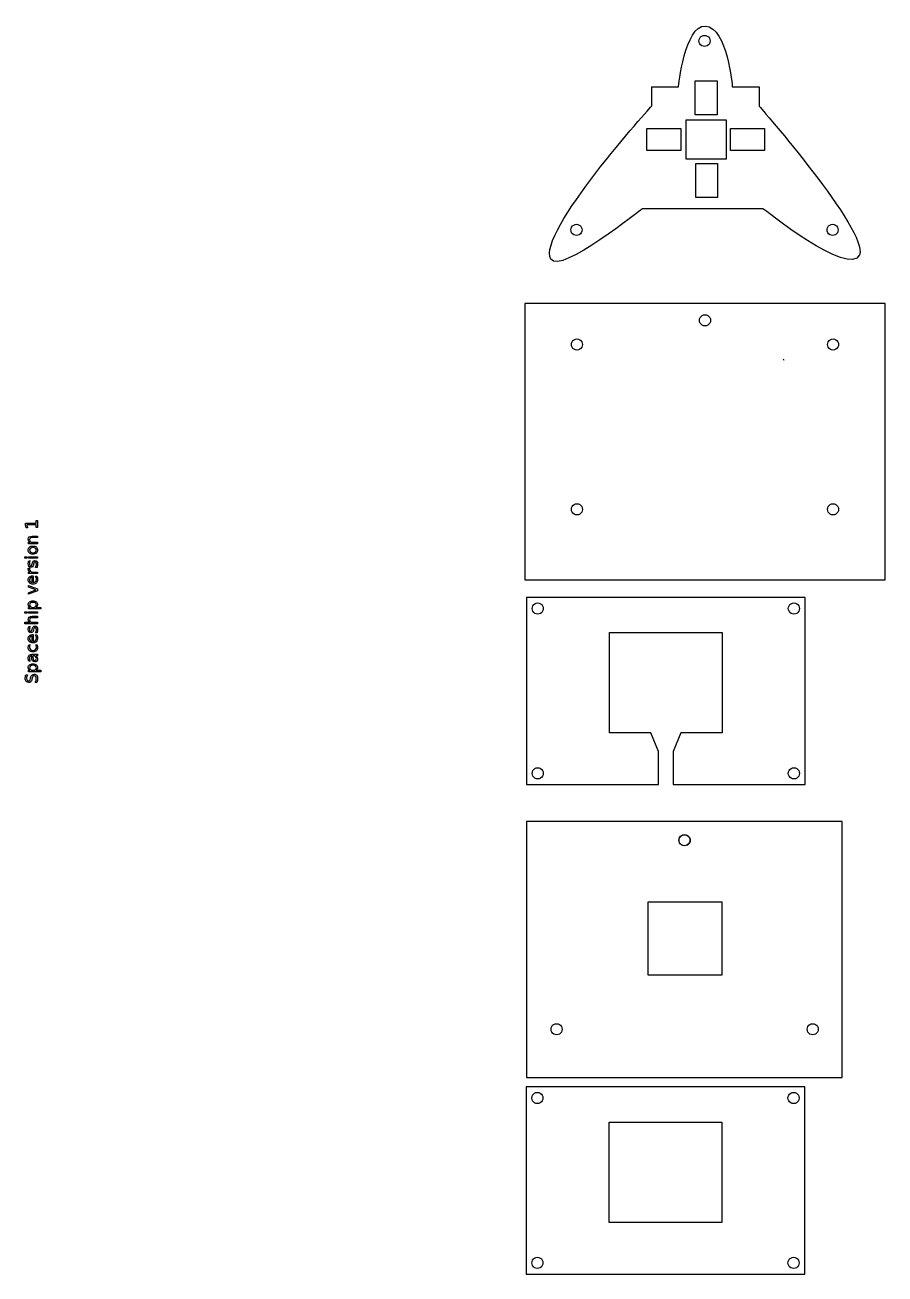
# Model space of a CAD drawing. Extents: x -35 to 218, y 6 to 101.
# Drawn here: x -35.3 to 30.1, y 6.3 to 101.3 of the extents above; entities that cross this region are included whole.
import ezdxf

# ---------------------------------------------------------------- set-up
doc = ezdxf.new("R2010")
doc.units = 0
doc.layers.get('0').update_dxf_attribs({"linetype": 'CONTINUOUS'})

msp = doc.modelspace()

# ---------------------------------------------------------------- linework, layer by layer
at = {"color": 7}
for p, q in [((15.92439, 100.071803), (15.938814, 100.18137)), ((15.938815, 99.962236), (15.92439, 100.071803)), ((15.938815, 100.18137), (15.981106, 100.28347)), ((15.981106, 99.860137), (15.938815, 99.962236)), ((15.981106, 100.28347), (16.048381, 100.371142)), ((16.048381, 99.772464), (15.981106, 99.860137)), ((16.048381, 100.371142), (16.136056, 100.438421)), ((16.136056, 99.705185), (16.048381, 99.772464)), ((16.136056, 100.438421), (16.238156, 100.480709)), ((16.238156, 99.662897), (16.136056, 99.705185)), ((16.238156, 100.480709), (16.347723, 100.495137)), ((16.347723, 100.495137), (16.45729, 100.480715)), ((16.45729, 100.480709), (16.55939, 100.438421)), ((16.55939, 99.705185), (16.45729, 99.662897)), ((16.55939, 100.438421), (16.647065, 100.371142)), ((16.647065, 99.772464), (16.55939, 99.705185)), ((16.647065, 100.371142), (16.71434, 100.28347)), ((16.71434, 99.860137), (16.647065, 99.772464)), ((16.71434, 100.28347), (16.756631, 100.18137)), ((16.756631, 99.962236), (16.71434, 99.860137)), ((16.756631, 100.18137), (16.771056, 100.071803)), ((16.771056, 100.071803), (16.756632, 99.962236)), ((16.347723, 99.64847), (16.238156, 99.662892)), ((16.45729, 99.662897), (16.347723, 99.64847)), ((12.319858, 96.588734), (14.36518, 96.588734)), ((12.351247, 95.147783), (12.351247, 96.588734)), ((18.455824, 96.588734), (20.501146, 96.588734)), ((20.501146, 96.588734), (20.501146, 95.111455)), ((14.944038, 91.079707), (14.944038, 94.069899)), ((14.944038, 94.069899), (18.002519, 94.069899)), ((18.002519, 94.069899), (18.002519, 91.079707)), ((18.002519, 91.079707), (14.944038, 91.079707)), ((20.788426, 87.319374), (11.614083, 87.319374)), ((15.959279, 78.82823), (15.973704, 78.937797)), ((15.973705, 78.718663), (15.959279, 78.82823)), ((15.973705, 78.937797), (16.015995, 79.039897)), ((16.015995, 79.039897), (16.083271, 79.127569)), ((16.083271, 79.127569), (16.170946, 79.194848)), ((16.170946, 79.194848), (16.273046, 79.237136)), ((16.273046, 79.237136), (16.382613, 79.251564)), ((16.382613, 79.251564), (16.49218, 79.237142)), ((16.49218, 79.237136), (16.594279, 79.194848)), ((16.594279, 79.194848), (16.681955, 79.127569)), ((16.681955, 79.127569), (16.74923, 79.039897)), ((16.74923, 79.039897), (16.791521, 78.937797)), ((16.791521, 78.937797), (16.805946, 78.82823)), ((16.805946, 78.82823), (16.791522, 78.718663)), ((16.015995, 78.616564), (15.973705, 78.718663)), ((16.083271, 78.528891), (16.015995, 78.616564)), ((16.170946, 78.461612), (16.083271, 78.528891)), ((16.273046, 78.419324), (16.170946, 78.461612)), ((16.382613, 78.404897), (16.273046, 78.419319)), ((16.49218, 78.419324), (16.382613, 78.404897)), ((16.594279, 78.461612), (16.49218, 78.419324)), ((16.681955, 78.528891), (16.594279, 78.461612)), ((16.74923, 78.616564), (16.681955, 78.528891)), ((16.791521, 78.718663), (16.74923, 78.616564)), ((-35.27761, 63.279145), (-35.27761, 63.40181)), ((-35.27761, 63.40181), (-34.474209, 63.40181)), ((-35.233887, 63.062353), (-35.27761, 63.279145)), ((-35.122152, 63.062353), (-35.233887, 63.062353)), ((-34.474209, 63.280358), (-35.165875, 63.280358)), ((-35.165875, 63.280358), (-35.122152, 63.062353)), ((-34.474209, 63.40181), (-34.474209, 63.602204)), ((-34.474209, 63.602204), (-34.370976, 63.602204)), ((-34.474209, 63.079964), (-34.474209, 63.280358)), ((-34.370976, 63.079964), (-34.474209, 63.079964)), ((-34.474209, 63.079964), (-34.474209, 63.079964)), ((-34.370976, 63.602204), (-34.370976, 63.079964)), ((-35.051103, 61.853305), (-35.051103, 61.965649)), ((-35.051103, 61.965649), (-34.94544, 61.965649)), ((-34.370976, 61.853305), (-35.051103, 61.853305)), ((-34.781481, 62.422911), (-34.370976, 62.422911)), ((-34.781481, 62.422911), (-34.781481, 62.422911)), ((-34.370976, 62.311176), (-34.777838, 62.311176)), ((-34.755369, 61.965649), (-34.370976, 61.965649)), ((-34.370976, 62.422911), (-34.370976, 62.311176)), ((-34.370976, 61.965649), (-34.370976, 61.853305)), ((-35.315867, 60.75235), (-35.315867, 60.864085)), ((-35.315867, 60.864085), (-35.174376, 60.864085)), ((-35.174376, 60.864085), (-35.174376, 60.75235)), ((-35.067499, 61.360821), (-35.067499, 61.360821)), ((-35.051103, 60.75235), (-35.051103, 60.864085)), ((-35.051103, 60.864085), (-34.370976, 60.864085)), ((-34.972767, 61.360821), (-34.972767, 61.360821)), ((-34.370976, 60.864085), (-34.370976, 60.75235)), ((-35.174376, 60.75235), (-35.315867, 60.75235)), ((-35.315867, 60.75235), (-35.315867, 60.75235)), ((-35.061414, 59.984782), (-34.946643, 59.985346)), ((-34.370976, 60.75235), (-35.051103, 60.75235)), ((-35.051103, 60.75235), (-35.051103, 60.75235)), ((-35.031064, 60.537382), (-34.925401, 60.537382)), ((-35.031062, 60.537382), (-35.031064, 60.537382)), ((-34.946643, 59.985346), (-34.946655, 59.985383)), ((-34.768728, 60.316339), (-34.760227, 60.354597)), ((-34.666709, 60.293872), (-34.675819, 60.255007)), ((-34.395873, 60.054005), (-34.511252, 60.054005)), ((-35.051103, 59.587024), (-35.051103, 59.699368)), ((-35.051103, 59.699368), (-34.94544, 59.699368)), ((-34.370976, 59.587024), (-35.051103, 59.587024)), ((-34.771158, 58.897789), (-34.771779, 59.296149)), ((-34.771779, 59.296149), (-34.771765, 59.296149)), ((-34.738973, 59.407883), (-34.68432, 59.407883)), ((-34.738971, 59.407883), (-34.738973, 59.407883)), ((-34.729257, 59.699368), (-34.370976, 59.699368)), ((-34.68432, 59.407883), (-34.68432, 58.894146)), ((-34.511251, 59.381772), (-34.405588, 59.381772)), ((-34.370976, 59.699368), (-34.370976, 59.587024)), ((-35.051103, 58.553475), (-35.051103, 58.67189)), ((-35.051103, 58.67189), (-34.370976, 58.41684)), ((-34.480282, 58.340934), (-35.051103, 58.553475)), ((-35.051103, 58.128395), (-34.480282, 58.340934)), ((-34.370976, 58.265027), (-35.051103, 58.00998)), ((-35.051103, 58.00998), (-35.051103, 58.128395)), ((-35.051103, 58.00998), (-35.051103, 58.00998)), ((-34.370976, 58.41684), (-34.370976, 58.265027)), ((-35.051103, 56.900522), (-35.051103, 57.012864)), ((-35.051103, 57.012864), (-34.947869, 57.012864)), ((-34.710432, 57.393006), (-34.710432, 57.393006)), ((-34.472995, 57.012864), (-34.112284, 57.012864)), ((-34.472995, 57.012864), (-34.472995, 57.012864)), ((-34.112284, 57.012864), (-34.112284, 56.900522)), ((23.988889, 57.770892), (2.822222, 57.770892)), ((2.822222, 57.770892), (2.822222, 43.546892)), ((3.245556, 56.924225), (3.25998, 57.033787)), ((3.25998, 57.033787), (3.302271, 57.135892)), ((3.302271, 57.135892), (3.369547, 57.22357)), ((3.369547, 57.22357), (3.457222, 57.290843)), ((3.457222, 57.290843), (3.559322, 57.333131)), ((3.559322, 57.333131), (3.668889, 57.347558)), ((3.668889, 57.347558), (3.778455, 57.333137)), ((3.778455, 57.333131), (3.880556, 57.290843)), ((3.880556, 57.290843), (3.968231, 57.22357)), ((3.968231, 57.22357), (4.035506, 57.135892)), ((4.035506, 57.135892), (4.077798, 57.033787)), ((4.077798, 57.033787), (4.092222, 56.924225)), ((22.718889, 56.924225), (22.733313, 57.033787)), ((22.733313, 57.033787), (22.775604, 57.135892)), ((22.775604, 57.135892), (22.84288, 57.22357)), ((22.84288, 57.22357), (22.930556, 57.290843)), ((22.930556, 57.290843), (23.032655, 57.333131)), ((23.032655, 57.333131), (23.142222, 57.347558)), ((23.142222, 57.347558), (23.251789, 57.333137)), ((23.251789, 57.333131), (23.353889, 57.290843)), ((23.353889, 57.290843), (23.441564, 57.22357)), ((23.441564, 57.22357), (23.508841, 57.135892)), ((23.508841, 57.135892), (23.551131, 57.033787)), ((23.551131, 57.033787), (23.565556, 56.924225)), ((23.988889, 43.546892), (23.988889, 57.770892)), ((-35.315867, 56.559852), (-35.315867, 56.671587)), ((-35.315867, 56.671587), (-35.174376, 56.671587)), ((-35.174376, 56.559852), (-35.315867, 56.559852)), ((-35.315867, 56.559852), (-35.315867, 56.559852)), ((-35.174376, 56.671587), (-35.174376, 56.559852)), ((-34.112284, 56.900522), (-35.051103, 56.900522)), ((-35.051103, 56.559852), (-35.051103, 56.671587)), ((-35.051103, 56.671587), (-34.370976, 56.671587)), ((-34.370976, 56.559852), (-35.051103, 56.559852)), ((-35.051103, 56.559852), (-35.051103, 56.559852)), ((-34.781481, 56.335773), (-34.370976, 56.335773)), ((-34.781481, 56.335773), (-34.781481, 56.335773)), ((-34.370976, 56.224039), (-34.777838, 56.224039)), ((-34.370976, 56.671587), (-34.370976, 56.559852)), ((-34.370976, 56.335773), (-34.370976, 56.224039)), ((3.25998, 56.814652), (3.245556, 56.924225)), ((3.302271, 56.712558), (3.25998, 56.814652)), ((3.369547, 56.62488), (3.302271, 56.712558)), ((3.457222, 56.557604), (3.369547, 56.62488)), ((3.559322, 56.515316), (3.457222, 56.557604)), ((3.668889, 56.500892), (3.559322, 56.515313)), ((3.778455, 56.515316), (3.668889, 56.500892)), ((3.880556, 56.557604), (3.778455, 56.515316)), ((3.968231, 56.62488), (3.880556, 56.557604)), ((4.035506, 56.712558), (3.968231, 56.62488)), ((4.077798, 56.814652), (4.035506, 56.712558)), ((4.092222, 56.924225), (4.077798, 56.814652)), ((22.733313, 56.814652), (22.718889, 56.924225)), ((22.775604, 56.712558), (22.733313, 56.814652)), ((22.84288, 56.62488), (22.775604, 56.712558)), ((22.930556, 56.557604), (22.84288, 56.62488)), ((23.032655, 56.515316), (22.930556, 56.557604)), ((23.142222, 56.500892), (23.032655, 56.515313)), ((23.251789, 56.515316), (23.142222, 56.500892)), ((23.353889, 56.557604), (23.251789, 56.515316)), ((23.441564, 56.62488), (23.353889, 56.557604)), ((23.508841, 56.712558), (23.441564, 56.62488)), ((23.551131, 56.814652), (23.508841, 56.712558)), ((23.565556, 56.924225), (23.551131, 56.814652)), ((-35.315867, 55.766167), (-35.315867, 55.878508)), ((-35.315867, 55.878508), (-34.94544, 55.878508)), ((-34.370976, 55.766167), (-35.315867, 55.766167)), ((-35.031064, 55.555449), (-34.925401, 55.555449)), ((-35.031062, 55.555449), (-35.031064, 55.555449)), ((-34.768728, 55.334406), (-34.760227, 55.372665)), ((-34.755369, 55.878508), (-34.370976, 55.878508)), ((-34.666709, 55.311939), (-34.675819, 55.273074)), ((-34.395873, 55.072072), (-34.511252, 55.072072)), ((-34.370976, 55.878508), (-34.370976, 55.766167)), ((9.115777, 47.469781), (9.115777, 55.089781)), ((9.115777, 55.089781), (17.695334, 55.089781)), ((17.695334, 55.089781), (17.695334, 47.469781)), ((-35.024994, 54.161189), (-35.024991, 54.161189)), ((-35.024991, 54.161189), (-34.920543, 54.161189)), ((-34.771158, 54.42838), (-34.771779, 54.826742)), ((-34.771779, 54.826742), (-34.771765, 54.826742)), ((-34.738973, 54.938477), (-34.68432, 54.938477)), ((-34.738971, 54.938477), (-34.738973, 54.938477)), ((-34.68432, 54.938477), (-34.68432, 54.424737)), ((-34.511251, 54.912363), (-34.405588, 54.912363)), ((-34.500324, 54.161189), (-34.39709, 54.161189)), ((-34.800306, 53.329246), (-34.811237, 53.329246)), ((-34.800306, 53.172573), (-34.800306, 53.329246)), ((-34.759013, 53.440981), (-34.370976, 53.440981)), ((-34.759011, 53.440981), (-34.759013, 53.440981)), ((-34.687964, 53.329246), (-34.712861, 53.329246)), ((-34.712861, 53.329246), (-34.712861, 53.218118)), ((-34.712861, 53.218118), (-34.712861, 53.218118)), ((-34.370976, 53.329246), (-34.474209, 53.329246)), ((-34.370976, 53.440981), (-34.370976, 53.329246)), ((-35.051103, 52.115341), (-35.051103, 52.227685)), ((-35.051103, 52.227685), (-34.947869, 52.227685)), ((-34.916899, 52.916313), (-35.020133, 52.916313)), ((-34.710432, 52.607827), (-34.710432, 52.607827)), ((-34.472995, 52.227685), (-34.112284, 52.227685)), ((-34.472995, 52.227685), (-34.472995, 52.227685)), ((-34.112284, 52.227685), (-34.112284, 52.115341)), ((-35.247856, 51.878511), (-35.247854, 51.878511)), ((-35.247854, 51.878511), (-35.128225, 51.878511)), ((-34.112284, 52.115341), (-35.051103, 52.115341)), ((-34.904755, 51.591279), (-34.889575, 51.665363)), ((-34.772981, 51.629535), (-34.787555, 51.554844)), ((-34.411056, 51.298581), (-34.537365, 51.298581)), ((12.276667, 47.469781), (9.115777, 47.469781)), ((12.841111, 46.058669), (12.276667, 47.469781)), ((14.534444, 47.469781), (13.97, 46.058669)), ((17.695334, 47.469781), (14.534444, 47.469781)), ((12.841111, 43.546892), (12.841111, 46.058669)), ((13.97, 46.058669), (13.97, 43.546892)), ((3.302271, 44.605225), (3.369547, 44.692895)), ((3.369547, 44.692895), (3.457222, 44.760168)), ((3.457222, 44.760168), (3.559322, 44.802467)), ((3.559322, 44.802467), (3.668889, 44.816892)), ((3.668889, 44.816892), (3.778455, 44.80247)), ((3.778455, 44.802467), (3.880556, 44.760168)), ((3.880556, 44.760168), (3.968231, 44.692895)), ((3.968231, 44.692895), (4.035506, 44.605225)), ((22.775604, 44.605225), (22.84288, 44.692895)), ((22.84288, 44.692895), (22.930556, 44.760168)), ((22.930556, 44.760168), (23.032655, 44.802467)), ((23.032655, 44.802467), (23.142222, 44.816892)), ((23.142222, 44.816892), (23.251789, 44.80247)), ((23.251789, 44.802467), (23.353889, 44.760168)), ((23.353889, 44.760168), (23.441564, 44.692895)), ((23.441564, 44.692895), (23.508841, 44.605225)), ((3.245556, 44.393558), (3.25998, 44.503123)), ((3.25998, 44.283988), (3.245556, 44.393558)), ((3.25998, 44.503123), (3.302271, 44.605225)), ((3.302271, 44.181892), (3.25998, 44.283988)), ((3.369547, 44.094214), (3.302271, 44.181892)), ((3.457222, 44.02694), (3.369547, 44.094214)), ((3.559322, 43.984644), (3.457222, 44.02694)), ((3.668889, 43.970225), (3.559322, 43.984647)), ((3.778455, 43.984644), (3.668889, 43.970225)), ((3.880556, 44.02694), (3.778455, 43.984644)), ((3.968231, 44.094214), (3.880556, 44.02694)), ((4.035506, 44.181892), (3.968231, 44.094214)), ((4.035506, 44.605225), (4.077798, 44.503123)), ((4.077798, 44.283988), (4.035506, 44.181892)), ((4.077798, 44.503123), (4.092222, 44.393558)), ((4.092222, 44.393558), (4.077798, 44.283988)), ((22.718889, 44.393558), (22.733313, 44.503123)), ((22.733313, 44.283988), (22.718889, 44.393558)), ((22.733313, 44.503123), (22.775604, 44.605225)), ((22.775604, 44.181892), (22.733313, 44.283988)), ((22.84288, 44.094214), (22.775604, 44.181892)), ((22.930556, 44.02694), (22.84288, 44.094214)), ((23.032655, 43.984644), (22.930556, 44.02694)), ((23.142222, 43.970225), (23.032655, 43.984647)), ((23.251789, 43.984644), (23.142222, 43.970225)), ((23.353889, 44.02694), (23.251789, 43.984644)), ((23.441564, 44.094214), (23.353889, 44.02694)), ((23.508841, 44.181892), (23.441564, 44.094214)), ((23.508841, 44.605225), (23.551131, 44.503123)), ((23.551131, 44.283988), (23.508841, 44.181892)), ((23.551131, 44.503123), (23.565556, 44.393558)), ((23.565556, 44.393558), (23.551131, 44.283988)), ((2.822222, 43.546892), (12.841111, 43.546892)), ((13.97, 43.546892), (23.988889, 43.546892)), ((26.811111, 40.724669), (2.822222, 40.724669)), ((2.822222, 40.724669), (2.822222, 39.454669)), ((26.811111, 39.454669), (26.811111, 40.724669)), ((2.822222, 39.454669), (2.822222, 21.279553)), ((14.393333, 39.313558), (14.407758, 39.423123)), ((14.407759, 39.203988), (14.393333, 39.313558)), ((14.407759, 39.423123), (14.450049, 39.525225)), ((14.450049, 39.101892), (14.407759, 39.203988)), ((14.413962, 39.305809), (14.428387, 39.415376)), ((14.428387, 39.196241), (14.413962, 39.305809)), ((14.428387, 39.415376), (14.470678, 39.517475)), ((14.470678, 39.094142), (14.428387, 39.196241)), ((14.450049, 39.525225), (14.517325, 39.612895)), ((14.517325, 39.014214), (14.450049, 39.101892)), ((14.470678, 39.517475), (14.537953, 39.605148)), ((14.537953, 39.00647), (14.470678, 39.094142)), ((14.517325, 39.612895), (14.605, 39.680168)), ((14.605, 38.94694), (14.517325, 39.014214)), ((14.537953, 39.605148), (14.625629, 39.672427)), ((14.625629, 38.939191), (14.537953, 39.00647)), ((14.605, 39.680168), (14.7071, 39.722467)), ((14.7071, 38.904644), (14.605, 38.94694)), ((14.625629, 39.672427), (14.727729, 39.714715)), ((14.727729, 38.896902), (14.625629, 38.939191)), ((14.7071, 39.722467), (14.816667, 39.736892)), ((14.727729, 39.714715), (14.837296, 39.729142)), ((14.816667, 39.736892), (14.926234, 39.72247)), ((14.837296, 39.729142), (14.946862, 39.71472)), ((14.926234, 39.722467), (15.028333, 39.680168)), ((15.028333, 38.94694), (14.926234, 38.904644)), ((14.946862, 39.714715), (15.048962, 39.672427)), ((15.048962, 38.939191), (14.946862, 38.896902)), ((15.028333, 39.680168), (15.116009, 39.612895)), ((15.116009, 39.014214), (15.028333, 38.94694)), ((15.048962, 39.672427), (15.136638, 39.605148)), ((15.136638, 39.00647), (15.048962, 38.939191)), ((15.116009, 39.612895), (15.183284, 39.525225)), ((15.183284, 39.101892), (15.116009, 39.014214)), ((15.136638, 39.605148), (15.203913, 39.517475)), ((15.203913, 39.094142), (15.136638, 39.00647)), ((15.183284, 39.525225), (15.225575, 39.423123)), ((15.225575, 39.203988), (15.183284, 39.101892)), ((15.203913, 39.517475), (15.246204, 39.415376)), ((15.246204, 39.196241), (15.203913, 39.094142)), ((15.225575, 39.423123), (15.24, 39.313558)), ((15.24, 39.313558), (15.225576, 39.203988)), ((15.246204, 39.415376), (15.260629, 39.305809)), ((15.260629, 39.305809), (15.246204, 39.196241)), ((26.811111, 21.279553), (26.811111, 39.454669)), ((14.816667, 38.890225), (14.7071, 38.904647)), ((14.837296, 38.882475), (14.727729, 38.896897)), ((14.926234, 38.904644), (14.816667, 38.890225)), ((14.946862, 38.896902), (14.837296, 38.882475)), ((12.056384, 29.064392), (12.056384, 34.623386)), ((12.056384, 34.623385), (17.673702, 34.623385)), ((17.673702, 34.623385), (17.673702, 29.064391)), ((17.673702, 29.064392), (12.056384, 29.064392)), ((2.822222, 21.279553), (8.466667, 21.279553)), ((8.466667, 21.279553), (14.816667, 21.279553)), ((14.816667, 21.279553), (21.166667, 21.279553)), ((21.166667, 21.279553), (26.811111, 21.279553)), ((23.963976, 20.55752), (2.797309, 20.55752)), ((2.797309, 20.55752), (2.797309, 6.33352)), ((3.277358, 19.92252), (3.344634, 20.010198)), ((3.344634, 20.010198), (3.432309, 20.077471)), ((3.432309, 20.077471), (3.534409, 20.119768)), ((3.534409, 20.119768), (3.643976, 20.134186)), ((3.643976, 20.134186), (3.753542, 20.119765)), ((3.753542, 20.119768), (3.855642, 20.077471)), ((3.855642, 20.077471), (3.943317, 20.010198)), ((3.943317, 20.010198), (4.010593, 19.92252)), ((22.75069, 19.92252), (22.817967, 20.010198)), ((22.817967, 20.010198), (22.905642, 20.077471)), ((22.905642, 20.077471), (23.007742, 20.119768)), ((23.007742, 20.119768), (23.117309, 20.134186)), ((23.117309, 20.134186), (23.226876, 20.119765)), ((23.226876, 20.119768), (23.328976, 20.077471)), ((23.328976, 20.077471), (23.416651, 20.010198)), ((23.416651, 20.010198), (23.483927, 19.92252)), ((23.963976, 6.33352), (23.963976, 20.55752)), ((3.220642, 19.710853), (3.235067, 19.820423)), ((3.235067, 19.601289), (3.220642, 19.710853)), ((3.235067, 19.820423), (3.277358, 19.92252)), ((3.277358, 19.499186), (3.235067, 19.601289)), ((3.344634, 19.411517), (3.277358, 19.499186)), ((3.432309, 19.344243), (3.344634, 19.411517)), ((3.534409, 19.301944), (3.432309, 19.344243)), ((3.643976, 19.28752), (3.534409, 19.301941)), ((3.753542, 19.301944), (3.643976, 19.28752)), ((3.855642, 19.344243), (3.753542, 19.301944)), ((3.943317, 19.411517), (3.855642, 19.344243)), ((4.010593, 19.499186), (3.943317, 19.411517)), ((4.010593, 19.92252), (4.052884, 19.820423)), ((4.052884, 19.601289), (4.010593, 19.499186)), ((4.052884, 19.820423), (4.067309, 19.710853)), ((4.067309, 19.710853), (4.052885, 19.601289)), ((22.693976, 19.710853), (22.7084, 19.820423)), ((22.7084, 19.601289), (22.693976, 19.710853)), ((22.7084, 19.820423), (22.75069, 19.92252)), ((22.75069, 19.499186), (22.7084, 19.601289)), ((22.817967, 19.411517), (22.75069, 19.499186)), ((22.905642, 19.344243), (22.817967, 19.411517)), ((23.007742, 19.301944), (22.905642, 19.344243)), ((23.117309, 19.28752), (23.007742, 19.301941)), ((23.226876, 19.301944), (23.117309, 19.28752)), ((23.328976, 19.344243), (23.226876, 19.301944)), ((23.416651, 19.411517), (23.328976, 19.344243)), ((23.483927, 19.499186), (23.416651, 19.411517)), ((23.483927, 19.92252), (23.526218, 19.820423)), ((23.526218, 19.601289), (23.483927, 19.499186)), ((23.526218, 19.820423), (23.540642, 19.710853)), ((23.540642, 19.710853), (23.526218, 19.601289)), ((9.090864, 10.256409), (9.090864, 17.876409)), ((9.090864, 17.876409), (17.67042, 17.876409)), ((17.67042, 17.876409), (17.67042, 10.256409)), ((17.67042, 10.256409), (9.090864, 10.256409)), ((3.534409, 7.589095), (3.643976, 7.60352)), ((3.643976, 7.60352), (3.753542, 7.589098)), ((23.007742, 7.589095), (23.117309, 7.60352)), ((23.117309, 7.60352), (23.226876, 7.589098)), ((3.220642, 7.180186), (3.235067, 7.289759)), ((3.235067, 7.070625), (3.220642, 7.180186)), ((3.235067, 7.289759), (3.277358, 7.391853)), ((3.277358, 6.96852), (3.235067, 7.070625)), ((3.277358, 7.391853), (3.344634, 7.479531)), ((3.344634, 6.880842), (3.277358, 6.96852)), ((3.344634, 7.479531), (3.432309, 7.546807)), ((3.432309, 6.813568), (3.344634, 6.880842)), ((3.432309, 7.546807), (3.534409, 7.589095)), ((3.534409, 6.77128), (3.432309, 6.813568)), ((3.643976, 6.756853), (3.534409, 6.771275)), ((3.753542, 6.77128), (3.643976, 6.756853)), ((3.753542, 7.589095), (3.855642, 7.546807)), ((3.855642, 6.813568), (3.753542, 6.77128)), ((3.855642, 7.546807), (3.943317, 7.479531)), ((3.943317, 6.880842), (3.855642, 6.813568)), ((3.943317, 7.479531), (4.010593, 7.391853)), ((4.010593, 6.96852), (3.943317, 6.880842)), ((4.010593, 7.391853), (4.052884, 7.289759)), ((4.052884, 7.070625), (4.010593, 6.96852)), ((4.052884, 7.289759), (4.067309, 7.180186)), ((4.067309, 7.180186), (4.052885, 7.070625)), ((22.693976, 7.180186), (22.7084, 7.289759)), ((22.7084, 7.070625), (22.693976, 7.180186)), ((22.7084, 7.289759), (22.75069, 7.391853)), ((22.75069, 6.96852), (22.7084, 7.070625)), ((22.75069, 7.391853), (22.817967, 7.479531)), ((22.817967, 6.880842), (22.75069, 6.96852)), ((22.817967, 7.479531), (22.905642, 7.546807)), ((22.905642, 6.813568), (22.817967, 6.880842)), ((22.905642, 7.546807), (23.007742, 7.589095)), ((23.007742, 6.77128), (22.905642, 6.813568)), ((23.117309, 6.756853), (23.007742, 6.771275)), ((23.226876, 6.77128), (23.117309, 6.756853)), ((23.226876, 7.589095), (23.328976, 7.546807)), ((23.328976, 6.813568), (23.226876, 6.77128)), ((23.328976, 7.546807), (23.416651, 7.479531)), ((23.416651, 6.880842), (23.328976, 6.813568)), ((23.416651, 7.479531), (23.483927, 7.391853)), ((23.483927, 6.96852), (23.416651, 6.880842)), ((23.483927, 7.391853), (23.526218, 7.289759)), ((23.526218, 7.070625), (23.483927, 6.96852)), ((23.526218, 7.289759), (23.540642, 7.180186)), ((23.540642, 7.180186), (23.526218, 7.070625)), ((2.797309, 6.33352), (23.963976, 6.33352))]:
    msp.add_line(p, q, dxfattribs=at)
at = {"color": 1}
for p, q in [((15.645752, 97.045472), (17.300806, 97.045472)), ((15.645752, 94.452841), (15.645752, 97.045472)), ((17.300806, 97.045472), (17.300806, 94.452841)), ((17.300806, 94.452841), (15.645752, 94.452841)), ((11.955729, 91.747298), (11.955729, 93.402352)), ((11.955729, 93.402352), (14.54836, 93.402352)), ((14.54836, 93.402352), (14.54836, 91.747298)), ((18.318613, 91.747298), (18.318613, 93.402352)), ((18.318613, 93.402352), (20.911244, 93.402352)), ((20.911243, 93.402352), (20.911243, 91.747298)), ((14.54836, 91.747298), (11.955729, 91.747298)), ((20.911243, 91.747298), (18.318612, 91.747298)), ((15.683743, 88.167552), (15.683743, 90.760183)), ((15.683743, 90.760182), (17.338797, 90.760182)), ((17.338797, 90.760182), (17.338797, 88.167552)), ((17.338797, 88.167552), (15.683743, 88.167552))]:
    msp.add_line(p, q, dxfattribs=at)
at = {"color": 5}
for p, q in [((6.187723, 85.706695), (6.202147, 85.816262)), ((6.202148, 85.597128), (6.187723, 85.706695)), ((6.202148, 85.816262), (6.244439, 85.918362)), ((6.244439, 85.495028), (6.202148, 85.597128)), ((6.244439, 85.918362), (6.311715, 86.006034)), ((6.311715, 85.40735), (6.244439, 85.495028)), ((6.311715, 86.006034), (6.39939, 86.073307)), ((6.39939, 86.073307), (6.50149, 86.115601)), ((6.50149, 86.115601), (6.611056, 86.130028)), ((6.611056, 86.130028), (6.720623, 86.115607)), ((6.720623, 86.115601), (6.822723, 86.073307)), ((6.822723, 86.073307), (6.910398, 86.006034)), ((6.910398, 86.006034), (6.977674, 85.918362)), ((6.977674, 85.495028), (6.910398, 85.40735)), ((6.977674, 85.918362), (7.019965, 85.816262)), ((7.019965, 85.597128), (6.977674, 85.495028)), ((7.019965, 85.816262), (7.03439, 85.706695)), ((7.03439, 85.706695), (7.019965, 85.597128)), ((25.661056, 85.706695), (25.675481, 85.816262)), ((25.67548, 85.597128), (25.661056, 85.706695)), ((25.67548, 85.816262), (25.717771, 85.918362)), ((25.717771, 85.495028), (25.67548, 85.597128)), ((25.717771, 85.918362), (25.785048, 86.006034)), ((25.785048, 85.40735), (25.717771, 85.495028)), ((25.785048, 86.006034), (25.872723, 86.073307)), ((25.872723, 86.073307), (25.974823, 86.115601)), ((25.974823, 86.115601), (26.08439, 86.130028)), ((26.08439, 86.130028), (26.193957, 86.115607)), ((26.193957, 86.115601), (26.296056, 86.073307)), ((26.296056, 86.073307), (26.383732, 86.006034)), ((26.383732, 86.006034), (26.451008, 85.918362)), ((26.451008, 85.495028), (26.383732, 85.40735)), ((26.451008, 85.918362), (26.493299, 85.816262)), ((26.493299, 85.597128), (26.451008, 85.495028)), ((26.493299, 85.816262), (26.507723, 85.706695)), ((26.507723, 85.706695), (26.493299, 85.597128)), ((6.39939, 85.340074), (6.311715, 85.40735)), ((6.50149, 85.297783), (6.39939, 85.340074)), ((6.611056, 85.283362), (6.50149, 85.297783)), ((6.720623, 85.297783), (6.611056, 85.283362)), ((6.822723, 85.340074), (6.720623, 85.297783)), ((6.910398, 85.40735), (6.822723, 85.340074)), ((25.872723, 85.340074), (25.785048, 85.40735)), ((25.974823, 85.297783), (25.872723, 85.340074)), ((26.08439, 85.283362), (25.974823, 85.297783)), ((26.193957, 85.297783), (26.08439, 85.283362)), ((26.296056, 85.340074), (26.193957, 85.297783)), ((26.383732, 85.40735), (26.296056, 85.340074)), ((30.070395, 80.098235), (2.694834, 80.098235)), ((2.694834, 80.098235), (2.694834, 79.110457)), ((30.070395, 79.110457), (30.070395, 80.098235)), ((2.694834, 79.110457), (2.694834, 59.100893)), ((30.070395, 59.100893), (30.070395, 79.110457)), ((6.237038, 76.884217), (6.222611, 76.99379)), ((6.222612, 76.99379), (6.237039, 77.103357)), ((6.237038, 77.103357), (6.279329, 77.205451)), ((6.279329, 77.205451), (6.346603, 77.293129)), ((6.346603, 77.293129), (6.434279, 77.360402)), ((6.434279, 77.360402), (6.536378, 77.402696)), ((6.536378, 77.402696), (6.645945, 77.417118)), ((6.645945, 77.417123), (6.755512, 77.402702)), ((6.755512, 77.402696), (6.857612, 77.360402)), ((6.857612, 77.360402), (6.945287, 77.293129)), ((6.945287, 77.293129), (7.012564, 77.205451)), ((7.012564, 77.205451), (7.054855, 77.103357)), ((7.069279, 76.99379), (7.054854, 76.884217)), ((7.054855, 77.103357), (7.069279, 76.99379)), ((25.69595, 76.99379), (25.710369, 77.103357)), ((25.71037, 76.884217), (25.695951, 76.99379)), ((25.71037, 77.103357), (25.752663, 77.205451)), ((25.752663, 77.205451), (25.819937, 77.293129)), ((25.819937, 77.293129), (25.907613, 77.360402)), ((25.907613, 77.360402), (26.009713, 77.402696)), ((26.009713, 77.402696), (26.119284, 77.417118)), ((26.119284, 77.417123), (26.228846, 77.402702)), ((26.228846, 77.402696), (26.33095, 77.360402)), ((26.33095, 77.360402), (26.418624, 77.293129)), ((26.418624, 77.293129), (26.4859, 77.205451)), ((26.4859, 77.205451), (26.528189, 77.103357)), ((26.542613, 76.99379), (26.528188, 76.884217)), ((26.528189, 77.103357), (26.542613, 76.99379)), ((6.279329, 76.782123), (6.237038, 76.884217)), ((6.346603, 76.694445), (6.279329, 76.782123)), ((6.434279, 76.627169), (6.346603, 76.694445)), ((6.536378, 76.584881), (6.434279, 76.627169)), ((6.645945, 76.570457), (6.536378, 76.584878)), ((6.755512, 76.584881), (6.645945, 76.57046)), ((6.857612, 76.627169), (6.755512, 76.584881)), ((6.945287, 76.694445), (6.857612, 76.627169)), ((7.012564, 76.782123), (6.945287, 76.694445)), ((7.054855, 76.884217), (7.012564, 76.782123)), ((25.752663, 76.782123), (25.71037, 76.884217)), ((25.819937, 76.694445), (25.752663, 76.782123)), ((25.907613, 76.627169), (25.819937, 76.694445)), ((26.009713, 76.584881), (25.907613, 76.627169)), ((26.119284, 76.570457), (26.009713, 76.584878)), ((26.228846, 76.584881), (26.119284, 76.57046)), ((26.33095, 76.627169), (26.228846, 76.584881)), ((26.418624, 76.694445), (26.33095, 76.627169)), ((26.4859, 76.782123), (26.418624, 76.694445)), ((26.528189, 76.884217), (26.4859, 76.782123)), ((22.396647, 75.768889), (22.354356, 75.870989)), ((6.222612, 64.463121), (6.237039, 64.572691)), ((6.237038, 64.572691), (6.279329, 64.674787)), ((6.279329, 64.674787), (6.346603, 64.762465)), ((6.346603, 64.762465), (6.434279, 64.829739)), ((6.434279, 64.829739), (6.536378, 64.872027)), ((6.536378, 64.872027), (6.645945, 64.886448)), ((6.645945, 64.886454), (6.755512, 64.872032)), ((6.755512, 64.872027), (6.857612, 64.829739)), ((6.857612, 64.829739), (6.945287, 64.762465)), ((6.945287, 64.762465), (7.012564, 64.674787)), ((7.012564, 64.674787), (7.054855, 64.572691)), ((7.054855, 64.572691), (7.069279, 64.463121)), ((25.69595, 64.463121), (25.710369, 64.572691)), ((25.71037, 64.572691), (25.752663, 64.674787)), ((25.752663, 64.674787), (25.819937, 64.762465)), ((25.819937, 64.762465), (25.907613, 64.829739)), ((25.907613, 64.829739), (26.009713, 64.872027)), ((26.009713, 64.872027), (26.119284, 64.886448)), ((26.119284, 64.886454), (26.228846, 64.872032)), ((26.228846, 64.872027), (26.33095, 64.829739)), ((26.33095, 64.829739), (26.418624, 64.762465)), ((26.418624, 64.762465), (26.4859, 64.674787)), ((26.4859, 64.674787), (26.528189, 64.572691)), ((26.528189, 64.572691), (26.542613, 64.463121)), ((6.237038, 64.353556), (6.222611, 64.463121)), ((6.279329, 64.251454), (6.237038, 64.353556)), ((6.346603, 64.163776), (6.279329, 64.251454)), ((6.434279, 64.0965), (6.346603, 64.163776)), ((6.536378, 64.054212), (6.434279, 64.0965)), ((6.645945, 64.039787), (6.536378, 64.054209)), ((6.755512, 64.054212), (6.645945, 64.03979)), ((6.857612, 64.0965), (6.755512, 64.054212)), ((6.945287, 64.163776), (6.857612, 64.0965)), ((7.012564, 64.251454), (6.945287, 64.163776)), ((7.054855, 64.353556), (7.012564, 64.251454)), ((7.069279, 64.463121), (7.054854, 64.353556)), ((25.71037, 64.353556), (25.695951, 64.463121)), ((25.752663, 64.251454), (25.71037, 64.353556)), ((25.819937, 64.163776), (25.752663, 64.251454)), ((25.907613, 64.0965), (25.819937, 64.163776)), ((26.009713, 64.054212), (25.907613, 64.0965)), ((26.119284, 64.039787), (26.009713, 64.054209)), ((26.228846, 64.054212), (26.119284, 64.03979)), ((26.33095, 64.0965), (26.228846, 64.054212)), ((26.418624, 64.163776), (26.33095, 64.0965)), ((26.4859, 64.251454), (26.418624, 64.163776)), ((26.528189, 64.353556), (26.4859, 64.251454)), ((26.542613, 64.463121), (26.528188, 64.353556)), ((2.694834, 59.100893), (30.070395, 59.100893)), ((4.677296, 24.9407), (4.69172, 25.050267)), ((4.69172, 24.831133), (4.677296, 24.9407)), ((4.69172, 25.050267), (4.734011, 25.152367)), ((4.734011, 24.729034), (4.69172, 24.831133)), ((4.734011, 25.152367), (4.801287, 25.240039)), ((4.801287, 24.641356), (4.734011, 24.729034)), ((4.801287, 25.240039), (4.888962, 25.307313)), ((4.888962, 25.307313), (4.991062, 25.349606)), ((4.991062, 25.349606), (5.100629, 25.364034)), ((5.100629, 25.364034), (5.210196, 25.349612)), ((5.210196, 25.349606), (5.312296, 25.307313)), ((5.312296, 25.307313), (5.39997, 25.240039)), ((5.39997, 25.240039), (5.467246, 25.152367)), ((5.467246, 24.729034), (5.39997, 24.641356)), ((5.467246, 25.152367), (5.509538, 25.050267)), ((5.509538, 24.831133), (5.467246, 24.729034)), ((5.509538, 25.050267), (5.523962, 24.9407)), ((5.523962, 24.9407), (5.509538, 24.831133)), ((24.150629, 24.9407), (24.165053, 25.050267)), ((24.165053, 24.831133), (24.150629, 24.9407)), ((24.165053, 25.050267), (24.207344, 25.152367)), ((24.207344, 24.729034), (24.165053, 24.831133)), ((24.207344, 25.152367), (24.27462, 25.240039)), ((24.27462, 24.641356), (24.207344, 24.729034)), ((24.27462, 25.240039), (24.362296, 25.307313)), ((24.362296, 25.307313), (24.464395, 25.349606)), ((24.464395, 25.349606), (24.573962, 25.364034)), ((24.573962, 25.364034), (24.683529, 25.349612)), ((24.683529, 25.349606), (24.785629, 25.307313)), ((24.785629, 25.307313), (24.873304, 25.240039)), ((24.873304, 25.240039), (24.940581, 25.152367)), ((24.940581, 24.729034), (24.873304, 24.641356)), ((24.940581, 25.152367), (24.982871, 25.050267)), ((24.982871, 24.831133), (24.940581, 24.729034)), ((24.982871, 25.050267), (24.997296, 24.9407)), ((24.997296, 24.9407), (24.982871, 24.831133)), ((4.888962, 24.574079), (4.801287, 24.641356)), ((4.991062, 24.531788), (4.888962, 24.574079)), ((5.100629, 24.517367), (4.991062, 24.531788)), ((5.210196, 24.531788), (5.100629, 24.517367)), ((5.312296, 24.574079), (5.210196, 24.531788)), ((5.39997, 24.641356), (5.312296, 24.574079)), ((24.362296, 24.574079), (24.27462, 24.641356)), ((24.464395, 24.531788), (24.362296, 24.574079)), ((24.573962, 24.517367), (24.464395, 24.531788)), ((24.683529, 24.531788), (24.573962, 24.517367)), ((24.785629, 24.574079), (24.683529, 24.531788)), ((24.873304, 24.641356), (24.785629, 24.574079))]:
    msp.add_line(p, q, dxfattribs=at)
at = {"color": 7}
for points in [[(14.36518, 96.588734), (14.36518, 96.588734), (14.850617, 101.283073), (16.410502, 101.197708)], [(16.410502, 101.197708), (18.102318, 101.105129), (18.455824, 96.588734), (18.455824, 96.588734)], [(4.669227, 83.474176), (3.543731, 85.426169), (12.351247, 95.147783), (12.351247, 95.147783)], [(20.501146, 95.111455), (20.501146, 95.111455), (28.851575, 85.589488), (28.127905, 83.808488)], [(11.614083, 87.319374), (11.614083, 87.319374), (5.355325, 82.284246), (4.669227, 83.474176)], [(28.127905, 83.808488), (27.402135, 82.022326), (20.788426, 87.319374), (20.788426, 87.319374)], [(-35.067499, 62.185474), (-35.067499, 62.263609), (-35.043209, 62.322715), (-34.994628, 62.362795)], [(-35.037136, 62.059773), (-35.057378, 62.096208), (-35.067499, 62.138108), (-35.067499, 62.185474)], [(-34.94544, 61.965649), (-34.986329, 61.992368), (-35.016894, 62.023742), (-35.037136, 62.059773)], [(-34.994628, 62.362795), (-34.946453, 62.402872), (-34.875404, 62.422911), (-34.781481, 62.422911)], [(-34.922365, 62.273528), (-34.954347, 62.248427), (-34.970338, 62.210777), (-34.970338, 62.160577)], [(-34.970338, 62.160577), (-34.970338, 62.100257), (-34.951108, 62.052688), (-34.912648, 62.017871)], [(-34.777838, 62.311176), (-34.842207, 62.311176), (-34.890383, 62.298627), (-34.922365, 62.273528)], [(-34.912648, 62.017871), (-34.874189, 61.983056), (-34.821762, 61.965649), (-34.755369, 61.965649)], [(-35.067499, 61.360821), (-35.067499, 61.457983), (-35.035922, 61.534295), (-34.972767, 61.589757)], [(-34.972767, 61.131279), (-35.035922, 61.186741), (-35.067499, 61.263255), (-35.067499, 61.360821)], [(-34.972767, 61.589757), (-34.909612, 61.645219), (-34.822167, 61.67295), (-34.710432, 61.67295)], [(-34.901718, 61.50231), (-34.949084, 61.467496), (-34.972767, 61.420332), (-34.972767, 61.360821)], [(-34.972767, 61.360821), (-34.972767, 61.300905), (-34.949286, 61.253539), (-34.902325, 61.218722)], [(-34.710432, 61.048692), (-34.822167, 61.048692), (-34.909612, 61.076221), (-34.972767, 61.131279)], [(-34.902325, 61.218722), (-34.855769, 61.183907), (-34.791805, 61.1665), (-34.710432, 61.1665)], [(-34.710432, 61.554536), (-34.790995, 61.554536), (-34.854757, 61.537127), (-34.901718, 61.50231)], [(-34.710432, 61.67295), (-34.599102, 61.67295), (-34.511657, 61.645219), (-34.448097, 61.589757)], [(-34.518539, 61.50231), (-34.5655, 61.537127), (-34.629465, 61.554536), (-34.710432, 61.554536)], [(-34.710432, 61.1665), (-34.62906, 61.1665), (-34.564893, 61.183705), (-34.517932, 61.218116)], [(-34.448097, 61.131279), (-34.511657, 61.076221), (-34.599102, 61.048692), (-34.710432, 61.048692)], [(-34.448097, 61.360821), (-34.448097, 61.420332), (-34.471578, 61.467496), (-34.518539, 61.50231)], [(-34.517932, 61.218116), (-34.471376, 61.252932), (-34.448097, 61.300501), (-34.448097, 61.360821)], [(-34.448097, 61.589757), (-34.384943, 61.534295), (-34.353365, 61.457983), (-34.353365, 61.360821)], [(-34.353365, 61.360821), (-34.353365, 61.263255), (-34.384943, 61.186741), (-34.448097, 61.131279)], [(-35.0675, 60.319983), (-35.0675, 60.361276), (-35.064463, 60.400141), (-35.05839, 60.436577)], [(-35.015276, 60.126875), (-35.050092, 60.172217), (-35.0675, 60.236586), (-35.0675, 60.319983)], [(-35.067499, 59.928301), (-35.067499, 59.935996), (-35.066888, 59.9445), (-35.065665, 59.953814)], [(-35.037136, 59.791062), (-35.057378, 59.828712), (-35.067499, 59.874459), (-35.067499, 59.928301)], [(-35.065665, 59.953814), (-35.064856, 59.963127), (-35.063439, 59.97345), (-35.061414, 59.984782)], [(-35.05839, 60.436577), (-35.052316, 60.473012), (-35.043207, 60.506614), (-35.031062, 60.537382)], [(-34.867105, 60.058862), (-34.931069, 60.058862), (-34.98046, 60.081533), (-35.015276, 60.126875)], [(-34.961836, 60.439004), (-34.969932, 60.404999), (-34.97398, 60.369778), (-34.97398, 60.333343)], [(-34.97398, 60.333343), (-34.97398, 60.277879), (-34.965479, 60.236181), (-34.948476, 60.208248)], [(-34.962442, 59.944091), (-34.966087, 59.92951), (-34.967909, 59.913316), (-34.967909, 59.895509)], [(-34.967909, 59.895509), (-34.967909, 59.832356), (-34.947262, 59.783776), (-34.905969, 59.74977)], [(-34.946655, 59.985383), (-34.953942, 59.972834), (-34.959204, 59.95907), (-34.962442, 59.944091)], [(-34.925401, 60.537382), (-34.941595, 60.505803), (-34.95374, 60.47301), (-34.961836, 60.439004)], [(-34.948476, 60.208248), (-34.931473, 60.180719), (-34.905968, 60.166954), (-34.871962, 60.166954)], [(-34.871962, 60.166954), (-34.846052, 60.166954), (-34.825608, 60.176873), (-34.810629, 60.196711)], [(-34.742618, 60.105014), (-34.772981, 60.074246), (-34.814476, 60.058862), (-34.867105, 60.058862)], [(-34.810629, 60.196711), (-34.796055, 60.216548), (-34.782088, 60.256424), (-34.768728, 60.316339)], [(-34.760227, 60.354597), (-34.743224, 60.433945), (-34.719136, 60.490217), (-34.687964, 60.523414)], [(-34.675819, 60.255007), (-34.690393, 60.18578), (-34.712659, 60.135782), (-34.742618, 60.105014)], [(-34.687964, 60.523414), (-34.657196, 60.557016), (-34.614081, 60.573816), (-34.558618, 60.573816)], [(-34.619951, 60.428074), (-34.636145, 60.407833), (-34.651731, 60.363099), (-34.666709, 60.293872)], [(-34.550116, 60.459045), (-34.580479, 60.459045), (-34.603757, 60.448721), (-34.619951, 60.428074)], [(-34.558618, 60.573816), (-34.495463, 60.573816), (-34.445466, 60.548716), (-34.408626, 60.498517)], [(-34.473602, 60.416537), (-34.49182, 60.444876), (-34.517325, 60.459045), (-34.550116, 60.459045)], [(-34.511252, 60.054005), (-34.489795, 60.095298), (-34.473602, 60.135984), (-34.462671, 60.176064)], [(-34.446881, 60.295085), (-34.446881, 60.347714), (-34.455788, 60.388198), (-34.473602, 60.416537)], [(-34.462671, 60.176064), (-34.452144, 60.216143), (-34.446881, 60.255817), (-34.446881, 60.295085)], [(-34.408626, 60.498517), (-34.371785, 60.448721), (-34.353365, 60.380101), (-34.353365, 60.292655)], [(-34.364296, 60.178491), (-34.371178, 60.139222), (-34.381704, 60.097727), (-34.395873, 60.054005)], [(-34.353365, 60.292655), (-34.353365, 60.25622), (-34.357009, 60.218166), (-34.364296, 60.178491)], [(-35.067497, 59.110935), (-35.067497, 59.202429), (-35.037944, 59.274693), (-34.978838, 59.327726)], [(-34.969122, 58.867425), (-35.034705, 58.927747), (-35.067497, 59.008917), (-35.067497, 59.110935)], [(-34.94544, 59.699368), (-34.986734, 59.722847), (-35.017299, 59.753412), (-35.037136, 59.791062)], [(-34.978838, 59.327726), (-34.920136, 59.381164), (-34.840181, 59.407883), (-34.738971, 59.407883)], [(-34.918114, 59.244533), (-34.954549, 59.211336), (-34.972767, 59.167209), (-34.972767, 59.112151)], [(-34.972767, 59.112151), (-34.972767, 59.049806), (-34.955156, 58.999809), (-34.919936, 58.962158)], [(-34.919936, 58.962158), (-34.884715, 58.924913), (-34.835122, 58.903456), (-34.771158, 58.897789)], [(-34.771765, 59.296149), (-34.832896, 59.295396), (-34.881679, 59.278191), (-34.918114, 59.244533)], [(-34.905969, 59.74977), (-34.86508, 59.716169), (-34.806176, 59.699368), (-34.729257, 59.699368)], [(-34.448096, 58.872285), (-34.51125, 58.809129), (-34.596671, 58.777551), (-34.704358, 58.777551)], [(-34.68432, 58.894146), (-34.607401, 58.899), (-34.548699, 58.922075), (-34.508216, 58.963372)], [(-34.463885, 59.261534), (-34.47441, 59.302018), (-34.490199, 59.342097), (-34.511251, 59.381772)], [(-34.508216, 58.963372), (-34.468137, 59.005071), (-34.448097, 59.062963), (-34.448097, 59.137049)], [(-34.448097, 59.137049), (-34.448097, 59.179961), (-34.45336, 59.221457), (-34.463885, 59.261534)], [(-34.353364, 59.130368), (-34.353364, 59.021871), (-34.384941, 58.935843), (-34.448096, 58.872285)], [(-34.405588, 59.381772), (-34.388585, 59.341693), (-34.37563, 59.300602), (-34.366724, 59.2585)], [(-34.366724, 59.2585), (-34.357817, 59.216396), (-34.353364, 59.173686), (-34.353364, 59.130368)], [(-34.704358, 58.777551), (-34.815688, 58.777551), (-34.903943, 58.807509), (-34.969122, 58.867425)], [(-35.067499, 57.230262), (-35.067499, 57.312848), (-35.034707, 57.379849), (-34.969123, 57.431264)], [(-35.037743, 57.101524), (-35.05758, 57.137554), (-35.067499, 57.180467), (-35.067499, 57.230262)], [(-34.947869, 57.012864), (-34.988353, 57.036345), (-35.018311, 57.065898), (-35.037743, 57.101524)], [(-34.90354, 57.341997), (-34.950501, 57.308396), (-34.973982, 57.262041), (-34.973982, 57.202935)], [(-34.973982, 57.202935), (-34.973982, 57.143828), (-34.950501, 57.097272), (-34.90354, 57.063266)], [(-34.969123, 57.431264), (-34.90354, 57.483084), (-34.817309, 57.508993), (-34.710432, 57.508993)], [(-34.710432, 57.393006), (-34.792614, 57.393006), (-34.856983, 57.376003), (-34.90354, 57.341997)], [(-34.90354, 57.063266), (-34.856983, 57.029664), (-34.792614, 57.012864), (-34.710432, 57.012864)], [(-34.710432, 57.508993), (-34.603555, 57.508993), (-34.517325, 57.483084), (-34.451741, 57.431264)], [(-34.516717, 57.341997), (-34.563678, 57.376003), (-34.62825, 57.393006), (-34.710432, 57.393006)], [(-34.710432, 57.012864), (-34.62825, 57.012864), (-34.563678, 57.029664), (-34.516717, 57.063266)], [(-34.446883, 57.202935), (-34.446883, 57.262041), (-34.470161, 57.308396), (-34.516717, 57.341997)], [(-34.516717, 57.063266), (-34.470161, 57.097272), (-34.446883, 57.143828), (-34.446883, 57.202935)], [(-34.382514, 57.101524), (-34.402351, 57.065898), (-34.432511, 57.036345), (-34.472995, 57.012864)], [(-34.451741, 57.431264), (-34.386157, 57.379849), (-34.353365, 57.312848), (-34.353365, 57.230262)], [(-34.353365, 57.230262), (-34.353365, 57.180467), (-34.363081, 57.137554), (-34.382514, 57.101524)], [(-35.067499, 56.098337), (-35.067499, 56.176469), (-35.043209, 56.235575), (-34.994628, 56.275654)], [(-35.037136, 55.972635), (-35.057378, 56.00907), (-35.067499, 56.050971), (-35.067499, 56.098337)], [(-34.994628, 56.275654), (-34.946453, 56.315733), (-34.875404, 56.335773), (-34.781481, 56.335773)], [(-34.922365, 56.186387), (-34.954347, 56.161288), (-34.970338, 56.123639), (-34.970338, 56.073439)], [(-34.970338, 56.073439), (-34.970338, 56.013117), (-34.951108, 55.965548), (-34.912648, 55.930734)], [(-34.777838, 56.224039), (-34.842207, 56.224039), (-34.890383, 56.211488), (-34.922365, 56.186387)], [(-35.0675, 55.33805), (-35.0675, 55.379345), (-35.064463, 55.41821), (-35.05839, 55.454644)], [(-35.015276, 55.144942), (-35.050092, 55.190284), (-35.0675, 55.254653), (-35.0675, 55.33805)], [(-35.05839, 55.454644), (-35.052316, 55.491079), (-35.043207, 55.524681), (-35.031062, 55.555449)], [(-34.94544, 55.878508), (-34.986329, 55.905229), (-35.016894, 55.936605), (-35.037136, 55.972635)], [(-34.867105, 55.07693), (-34.931069, 55.07693), (-34.98046, 55.0996), (-35.015276, 55.144942)], [(-34.961836, 55.457074), (-34.969932, 55.423067), (-34.97398, 55.387845), (-34.97398, 55.35141)], [(-34.97398, 55.35141), (-34.97398, 55.295948), (-34.965479, 55.25425), (-34.948476, 55.226315)], [(-34.925401, 55.555449), (-34.941595, 55.523872), (-34.95374, 55.49108), (-34.961836, 55.457074)], [(-34.948476, 55.226315), (-34.931473, 55.198787), (-34.905968, 55.185023), (-34.871962, 55.185023)], [(-34.912648, 55.930734), (-34.874189, 55.895917), (-34.821762, 55.878508), (-34.755369, 55.878508)], [(-34.871962, 55.185023), (-34.846052, 55.185023), (-34.825608, 55.194942), (-34.810629, 55.214778)], [(-34.742618, 55.123081), (-34.772981, 55.092313), (-34.814476, 55.07693), (-34.867105, 55.07693)], [(-34.810629, 55.214778), (-34.796055, 55.234615), (-34.782088, 55.274491), (-34.768728, 55.334406)], [(-34.760227, 55.372665), (-34.743224, 55.452012), (-34.719136, 55.508285), (-34.687964, 55.541481)], [(-34.675819, 55.273074), (-34.690393, 55.203847), (-34.712659, 55.153849), (-34.742618, 55.123081)], [(-34.687964, 55.541481), (-34.657196, 55.575083), (-34.614081, 55.591883), (-34.558618, 55.591883)], [(-34.619951, 55.446144), (-34.636145, 55.425901), (-34.651731, 55.381166), (-34.666709, 55.311939)], [(-34.550116, 55.477112), (-34.580479, 55.477112), (-34.603757, 55.466789), (-34.619951, 55.446144)], [(-34.558618, 55.591883), (-34.495463, 55.591883), (-34.445466, 55.566784), (-34.408626, 55.516584)], [(-34.473602, 55.434604), (-34.49182, 55.462943), (-34.517325, 55.477112), (-34.550116, 55.477112)], [(-34.511252, 55.072072), (-34.489795, 55.113365), (-34.473602, 55.154051), (-34.462671, 55.194131)], [(-34.446881, 55.313152), (-34.446881, 55.365781), (-34.455788, 55.406265), (-34.473602, 55.434604)], [(-34.462671, 55.194131), (-34.452144, 55.23421), (-34.446881, 55.273884), (-34.446881, 55.313152)], [(-34.408626, 55.516584), (-34.371785, 55.466788), (-34.353365, 55.398169), (-34.353365, 55.310725)], [(-34.364296, 55.196561), (-34.371178, 55.15729), (-34.381704, 55.115794), (-34.395873, 55.072072)], [(-34.353365, 55.310725), (-34.353365, 55.274288), (-34.357009, 55.236234), (-34.364296, 55.196561)], [(-35.067497, 54.641528), (-35.067497, 54.733021), (-35.037944, 54.805284), (-34.978838, 54.858317)], [(-34.969122, 54.398019), (-35.034705, 54.458339), (-35.067497, 54.539509), (-35.067497, 54.641528)], [(-35.056571, 54.065849), (-35.049689, 54.098641), (-35.039163, 54.130421), (-35.024994, 54.161189)], [(-34.978838, 54.858317), (-34.920136, 54.911757), (-34.840181, 54.938477), (-34.738971, 54.938477)], [(-34.918114, 54.775124), (-34.954549, 54.741927), (-34.972767, 54.6978), (-34.972767, 54.642742)], [(-34.972767, 54.642742), (-34.972767, 54.580397), (-34.955156, 54.5304), (-34.919936, 54.492749)], [(-34.704358, 54.308145), (-34.815688, 54.308145), (-34.903943, 54.338103), (-34.969122, 54.398019)], [(-34.920543, 54.161189), (-34.937951, 54.12961), (-34.950905, 54.09783), (-34.959407, 54.065849)], [(-34.919936, 54.492749), (-34.884715, 54.455505), (-34.835122, 54.434049), (-34.771158, 54.42838)], [(-34.771765, 54.826742), (-34.832896, 54.82599), (-34.881679, 54.808784), (-34.918114, 54.775124)], [(-34.448096, 54.402876), (-34.51125, 54.339722), (-34.596671, 54.308145), (-34.704358, 54.308145)], [(-34.68432, 54.424737), (-34.607401, 54.429591), (-34.548699, 54.452667), (-34.508216, 54.493966)], [(-34.463885, 54.792128), (-34.47441, 54.832612), (-34.490199, 54.87269), (-34.511251, 54.912363)], [(-34.508216, 54.493966), (-34.468137, 54.535663), (-34.448097, 54.593554), (-34.448097, 54.66764)], [(-34.460852, 54.065849), (-34.469759, 54.09783), (-34.482916, 54.12961), (-34.500324, 54.161189)], [(-34.448097, 54.66764), (-34.448097, 54.710552), (-34.45336, 54.752048), (-34.463885, 54.792128)], [(-34.353364, 54.660959), (-34.353364, 54.552464), (-34.384941, 54.466436), (-34.448096, 54.402876)], [(-34.405588, 54.912363), (-34.388585, 54.872285), (-34.37563, 54.831195), (-34.366724, 54.789091)], [(-34.39709, 54.161189), (-34.382516, 54.130017), (-34.371585, 54.097629), (-34.364298, 54.064026)], [(-34.366724, 54.789091), (-34.357817, 54.746987), (-34.353364, 54.704277), (-34.353364, 54.660959)], [(-35.067502, 53.965045), (-35.067502, 53.999455), (-35.063858, 54.033056), (-35.056571, 54.065849)], [(-34.972162, 53.714248), (-35.035722, 53.775377), (-35.067502, 53.858976), (-35.067502, 53.965045)], [(-35.067498, 53.147678), (-35.067498, 53.246053), (-35.041993, 53.319531), (-34.990983, 53.368111)], [(-34.990983, 53.368111), (-34.939974, 53.416691), (-34.86265, 53.440981), (-34.759011, 53.440981)], [(-34.959407, 54.065849), (-34.968314, 54.034272), (-34.972768, 54.002289), (-34.972768, 53.969902)], [(-34.972768, 53.969902), (-34.972768, 53.897436), (-34.949692, 53.841164), (-34.903541, 53.801085)], [(-34.930259, 53.278237), (-34.958598, 53.244636), (-34.972767, 53.197269), (-34.972767, 53.136138)], [(-34.710435, 53.623158), (-34.82136, 53.623158), (-34.908603, 53.653521), (-34.972162, 53.714248)], [(-34.811237, 53.329246), (-34.862651, 53.329246), (-34.902325, 53.312243), (-34.930259, 53.278237)], [(-34.903541, 53.801085), (-34.857794, 53.761005), (-34.793425, 53.740966), (-34.710433, 53.740966)], [(-34.74201, 52.943031), (-34.780874, 52.994446), (-34.800306, 53.07096), (-34.800306, 53.172573)], [(-34.712861, 53.218118), (-34.712861, 53.127839), (-34.702538, 53.065292), (-34.681891, 53.030477)], [(-34.449922, 53.713641), (-34.514291, 53.653319), (-34.601129, 53.623158), (-34.710435, 53.623158)], [(-34.710433, 53.740966), (-34.627441, 53.740966), (-34.56287, 53.761005), (-34.516718, 53.801085)], [(-34.512467, 53.27277), (-34.556594, 53.310421), (-34.615093, 53.329246), (-34.687964, 53.329246)], [(-34.516718, 53.801085), (-34.470972, 53.841164), (-34.448098, 53.897436), (-34.448098, 53.969902)], [(-34.446883, 53.123994), (-34.446883, 53.185934), (-34.468744, 53.235527), (-34.512467, 53.27277)], [(-34.474209, 53.329246), (-34.432916, 53.303742), (-34.402351, 53.271963), (-34.382514, 53.233908)], [(-34.448098, 53.969902), (-34.448098, 54.002289), (-34.452349, 54.034272), (-34.460852, 54.065849)], [(-34.353368, 53.957758), (-34.353368, 53.855334), (-34.385552, 53.773961), (-34.449922, 53.713641)], [(-34.382514, 53.233908), (-34.363081, 53.195854), (-34.353365, 53.149297), (-34.353365, 53.09424)], [(-34.364298, 54.064026), (-34.357011, 54.030831), (-34.353368, 53.995408), (-34.353368, 53.957758)], [(-35.067499, 52.445081), (-35.067499, 52.527668), (-35.034707, 52.594669), (-34.969123, 52.646082)], [(-35.037743, 52.316342), (-35.05758, 52.352372), (-35.067499, 52.395285), (-35.067499, 52.445081)], [(-35.055354, 53.035334), (-35.06345, 53.073793), (-35.067498, 53.111242), (-35.067498, 53.147678)], [(-35.020133, 52.916313), (-35.035922, 52.957201), (-35.047662, 52.996875), (-35.055354, 53.035334)], [(-34.947869, 52.227685), (-34.988353, 52.251164), (-35.018311, 52.280716), (-35.037743, 52.316342)], [(-34.90354, 52.556815), (-34.950501, 52.523214), (-34.973982, 52.476861), (-34.973982, 52.417756)], [(-34.973982, 52.417756), (-34.973982, 52.358649), (-34.950501, 52.312093), (-34.90354, 52.278087)], [(-34.972767, 53.136138), (-34.972767, 53.097274), (-34.968111, 53.059423), (-34.9588, 53.022583)], [(-34.969123, 52.646082), (-34.90354, 52.697902), (-34.817309, 52.723812), (-34.710432, 52.723812)], [(-34.9588, 53.022583), (-34.949488, 52.985742), (-34.935521, 52.950318), (-34.916899, 52.916313)], [(-34.710432, 52.607827), (-34.792614, 52.607827), (-34.856983, 52.590823), (-34.90354, 52.556815)], [(-34.90354, 52.278087), (-34.856983, 52.244485), (-34.792614, 52.227685), (-34.710432, 52.227685)], [(-34.568941, 52.866517), (-34.645456, 52.866517), (-34.703145, 52.892022), (-34.74201, 52.943031)], [(-34.710432, 52.723812), (-34.603555, 52.723812), (-34.517325, 52.697902), (-34.451741, 52.646082)], [(-34.516717, 52.556815), (-34.563678, 52.590823), (-34.62825, 52.607827), (-34.710432, 52.607827)], [(-34.710432, 52.227685), (-34.62825, 52.227685), (-34.563678, 52.244485), (-34.516717, 52.278087)], [(-34.681891, 53.030477), (-34.661244, 52.99566), (-34.626023, 52.978252), (-34.576229, 52.978252)], [(-34.576229, 52.978252), (-34.536554, 52.978252), (-34.504977, 52.991207), (-34.481496, 53.017117)], [(-34.411662, 52.92785), (-34.450931, 52.886961), (-34.503358, 52.866517), (-34.568941, 52.866517)], [(-34.446883, 52.417756), (-34.446883, 52.476861), (-34.470161, 52.523214), (-34.516717, 52.556815)], [(-34.516717, 52.278087), (-34.470161, 52.312093), (-34.446883, 52.358649), (-34.446883, 52.417756)], [(-34.481496, 53.017117), (-34.458421, 53.043431), (-34.446883, 53.079057), (-34.446883, 53.123994)], [(-34.382514, 52.316342), (-34.402351, 52.280716), (-34.432511, 52.251164), (-34.472995, 52.227685)], [(-34.451741, 52.646082), (-34.386157, 52.594669), (-34.353365, 52.527668), (-34.353365, 52.445081)], [(-34.353365, 53.09424), (-34.353365, 53.024606), (-34.372797, 52.969143), (-34.411662, 52.92785)], [(-34.353365, 52.445081), (-34.353365, 52.395285), (-34.363081, 52.352372), (-34.382514, 52.316342)], [(-35.294007, 51.61314), (-35.294007, 51.655649), (-35.290161, 51.698966), (-35.28247, 51.743092)], [(-35.224779, 51.379347), (-35.270931, 51.436023), (-35.294007, 51.513954), (-35.294007, 51.61314)], [(-35.28247, 51.743092), (-35.274778, 51.787221), (-35.26324, 51.83236), (-35.247856, 51.878511)], [(-35.035315, 51.294938), (-35.115473, 51.294938), (-35.178628, 51.323074), (-35.224779, 51.379347)], [(-35.17802, 51.746736), (-35.188951, 51.705443), (-35.194417, 51.665567), (-35.194417, 51.627107)], [(-35.194417, 51.627107), (-35.194417, 51.560309), (-35.181462, 51.508693), (-35.155552, 51.472258)], [(-35.128225, 51.878511), (-35.150491, 51.831956), (-35.167089, 51.788031), (-35.17802, 51.746736)], [(-35.155552, 51.472258), (-35.129643, 51.436226), (-35.092802, 51.418209), (-35.045032, 51.418209)], [(-35.045032, 51.418209), (-35.004953, 51.418209), (-34.97459, 51.430152), (-34.953943, 51.454038)], [(-34.873178, 51.35627), (-34.912042, 51.315382), (-34.966088, 51.294938), (-35.035315, 51.294938)], [(-34.953943, 51.454038), (-34.933701, 51.478329), (-34.917305, 51.524077), (-34.904755, 51.591279)], [(-34.889575, 51.665363), (-34.872167, 51.756857), (-34.841399, 51.824263), (-34.797271, 51.867581)], [(-34.787555, 51.554844), (-34.805773, 51.46335), (-34.834314, 51.397158), (-34.873178, 51.35627)], [(-34.797271, 51.867581), (-34.753549, 51.911302), (-34.694848, 51.933163), (-34.621167, 51.933163)], [(-34.716506, 51.76374), (-34.741606, 51.736616), (-34.760431, 51.691881), (-34.772981, 51.629535)], [(-34.612058, 51.805032), (-34.65659, 51.805032), (-34.691406, 51.791268), (-34.716506, 51.76374)], [(-34.621167, 51.933163), (-34.533317, 51.933163), (-34.466721, 51.903611), (-34.42138, 51.844506)], [(-34.49425, 51.747952), (-34.521779, 51.786005), (-34.561048, 51.805032), (-34.612058, 51.805032)], [(-34.537365, 51.298581), (-34.509432, 51.348376), (-34.48838, 51.397159), (-34.474211, 51.44493)], [(-34.452957, 51.585813), (-34.452957, 51.655851), (-34.466721, 51.709897), (-34.49425, 51.747952)], [(-34.474211, 51.44493), (-34.460041, 51.492701), (-34.452957, 51.539662), (-34.452957, 51.585813)], [(-34.42138, 51.844506), (-34.376038, 51.785804), (-34.353367, 51.699573), (-34.353367, 51.585813)], [(-34.367941, 51.448574), (-34.377657, 51.400398), (-34.392029, 51.350401), (-34.411056, 51.298581)], [(-34.353367, 51.585813), (-34.353367, 51.5429), (-34.358225, 51.497154), (-34.367941, 51.448574)]]:
    msp.add_open_spline(points, degree=3, dxfattribs=at)

doc.saveas('drawing.dxf')
